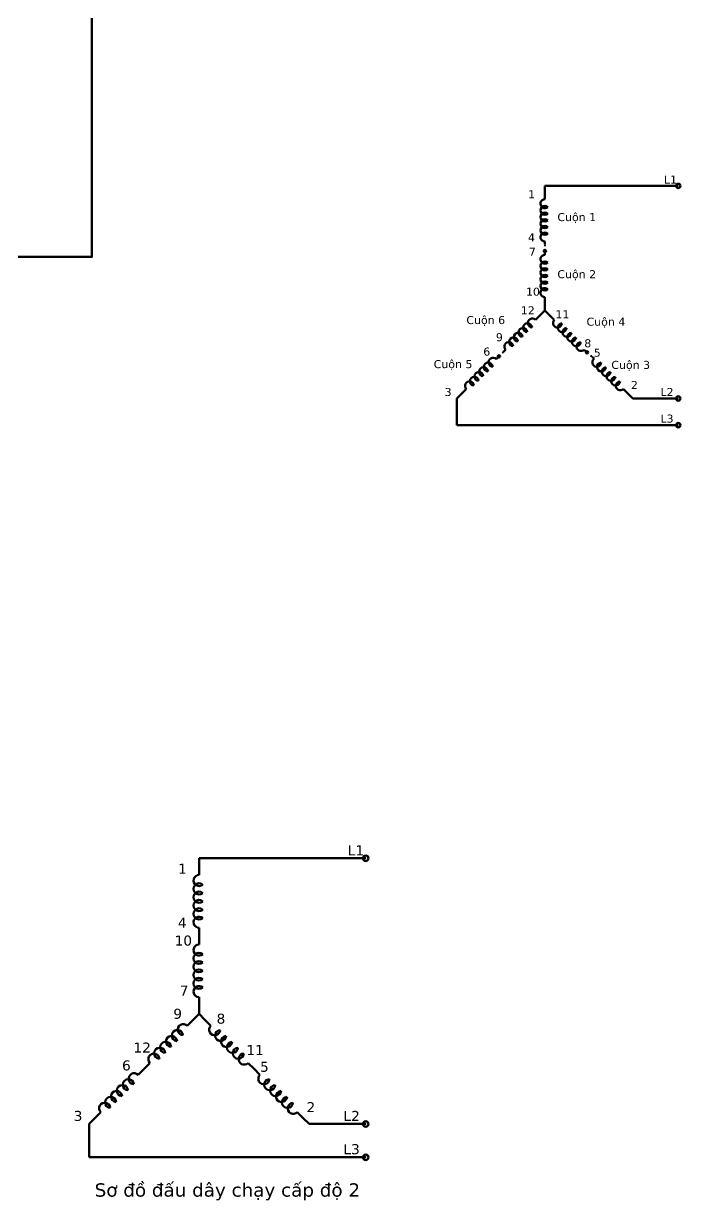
# Model space of a CAD drawing. Header units: inches. Extents: x -249378 to 8604139, y -7721310 to 888715.
# Drawn here: x 3045923 to 5410587, y -7721310 to -3486500 of the extents above; entities that cross this region are included whole.
import ezdxf

# ---------------------------------------------------------------- set-up
doc = ezdxf.new("R2010")
doc.units = ezdxf.units.IN
doc.header["$LTSCALE"] = 130
doc.header["$MEASUREMENT"] = 0
doc.styles.add('khong-ren', font='verdana_0.ttf', dxfattribs={"height": 400})

msp = doc.modelspace()

# ---------------------------------------------------------------- hatches: boundary and pattern name
at = {"lineweight": 70, "ltscale": 130}
h = msp.add_hatch(color=256, dxfattribs=at)
edge = h.paths.add_edge_path()
edge.add_arc((5402585, -4931496), 8000, 0, 360)
edge = h.paths.add_edge_path()
edge.add_arc((5402585, -4835496), 8000, 0, 360)
edge = h.paths.add_edge_path()
edge.add_arc((5402585, -4070712), 8000, 0, 360)
h = msp.add_hatch(color=256, dxfattribs=at)
edge = h.paths.add_edge_path()
edge.add_arc((4922585, -4304670), 4000, 0, 360)
h = msp.add_hatch(color=256, dxfattribs=at)
edge = h.paths.add_edge_path()
edge.add_arc((4922638, -4284754), 4000, 45, 405)
h = msp.add_hatch(color=256, dxfattribs=at)
edge = h.paths.add_edge_path()
edge.add_arc((4757151, -4684146), 4000, 0, 360)
h = msp.add_hatch(color=256, dxfattribs=at)
edge = h.paths.add_edge_path()
edge.add_arc((4771272, -4670100), 4000, 0, 360)
h = msp.add_hatch(color=256, dxfattribs=at)
edge = h.paths.add_edge_path()
edge.add_arc((5074485, -4669480), 4000, 0, 360)
h = msp.add_hatch(color=256, dxfattribs=at)
edge = h.paths.add_edge_path()
edge.add_arc((5089314, -4682777), 4000, 273.269569, 633.269569)
h = msp.add_hatch(color=256, dxfattribs=at)
edge = h.paths.add_edge_path()
edge.add_arc((4277633, -7566115), 10000, 0, 360)
edge = h.paths.add_edge_path()
edge.add_arc((4277633, -7446115), 10000, 0, 360)
edge = h.paths.add_edge_path()
edge.add_arc((4277633, -6490135), 10000, 0, 360)

# ---------------------------------------------------------------- linework, layer by layer
for p, q in [((4922585, -4070712), (4922585, -4094712)), ((4922585, -4070712), (5402585, -4070712)), ((4922585, -4094712), (4922585, -4118712)), ((4922585, -4270712), (4922585, -4280754)), ((4922585, -4308670), (4922585, -4318712)), ((4922585, -4470712), (4922585, -4494712)), ((4922585, -4518712), (4905614, -4535683)), ((4922585, -4494712), (4922585, -4518712)), ((4922585, -4518712), (4939555, -4535683)), ((4905614, -4535683), (4888644, -4552653)), ((4939555, -4535683), (4956526, -4552653)), ((4754323, -4686974), (4747222, -4694075)), ((4781164, -4660134), (4774063, -4667234)), ((5071500, -4666818), (5064006, -4660134)), ((5099828, -4692084), (5092334, -4685400)), ((5097947, -4694075), (5099828, -4692084)), ((4622772, -4818525), (4605801, -4835496)), ((4639742, -4801555), (4622772, -4818525)), ((5205428, -4801555), (5222398, -4818525)), ((5222398, -4818525), (5239369, -4835496)), ((4605801, -4835496), (4605801, -4931496)), ((5239369, -4835496), (5402585, -4835496)), ((4605801, -4931496), (5402585, -4931496)), ((3677633, -6490135), (3677633, -6520135)), ((3677633, -6490135), (4277633, -6490135)), ((3677633, -6520135), (3677633, -6550135)), ((3677633, -6740135), (3677633, -6770135)), ((3677633, -6770135), (3677633, -6800135)), ((3677633, -6990135), (3677633, -7020135)), ((3677633, -7020135), (3677633, -7050135)), ((3656420, -7071348), (3635207, -7092561)), ((3677633, -7050135), (3656420, -7071348)), ((3677633, -7050135), (3698846, -7071348)), ((3698846, -7071348), (3720059, -7092561)), ((3500856, -7226912), (3479643, -7248125)), ((3854410, -7226912), (3875623, -7248125)), ((3479643, -7248125), (3458430, -7269338)), ((3875623, -7248125), (3896836, -7269338)), ((3324080, -7403688), (3302866, -7424902)), ((4031186, -7403688), (4052400, -7424902)), ((3302866, -7424902), (3281653, -7446115)), ((3281653, -7446115), (3281653, -7566115)), ((4052400, -7424902), (4073613, -7446115)), ((4073613, -7446115), (4277633, -7446115)), ((3281653, -7566115), (4277633, -7566115))]:
    msp.add_line(p, q, dxfattribs=at)
msp.add_lwpolyline([(-249378, -1841993), (3291802, -1841993), (3291802, -4326048), (-249378, -4326048)], close=True, dxfattribs=at)
for centre, radius in [((5402585, -4070712), 8000), ((4922585, -4304670), 4000), ((4757151, -4684146), 4000), ((5074485, -4669480), 4000), ((5402585, -4835496), 8000), ((5402585, -4931496), 8000), ((4277633, -6490135), 10000), ((4277633, -7446115), 10000), ((4277633, -7566115), 10000)]:
    msp.add_circle(centre, radius, dxfattribs=at)
at = {"lineweight": 70, "ltscale": 30}
for centre, radius, start, end in [((4922585, -4134712), 16000, 90, 311.409622), ((4922585, -4158712), 16000, 48.590378, 311.409622), ((4922585, -4182712), 16000, 48.590378, 311.409622), ((4922585, -4206712), 16000, 48.590378, 311.409622), ((4922585, -4230712), 16000, 48.590378, 311.409622), ((4922585, -4254712), 16000, 48.590378, 270), ((4922585, -4334712), 16000, 90, 311.409622), ((4922585, -4358712), 16000, 48.590378, 311.409622), ((4922585, -4382712), 16000, 48.590378, 311.409622), ((4922585, -4406712), 16000, 48.590378, 311.409622), ((4922585, -4430712), 16000, 48.590378, 311.409622), ((4922585, -4454712), 16000, 48.590378, 270), ((4860359, -4580938), 16000, 3.590378, 266.409622), ((4877330, -4563967), 16000, 45, 266.409622), ((4967840, -4563967), 16000, 135, 356.409622), ((4984810, -4580938), 16000, 93.590378, 356.409622), ((4809448, -4631849), 16000, 3.590378, 266.409622), ((4826418, -4614879), 16000, 3.590378, 266.409622), ((4843389, -4597908), 16000, 3.590378, 266.409622), ((5001781, -4597908), 16000, 93.590378, 356.409622), ((5018751, -4614879), 16000, 93.590378, 356.409622), ((5035722, -4631849), 16000, 93.590378, 356.409622), ((4792477, -4648820), 16000, 3.590378, 225), ((5052693, -4648820), 16000, 93.590378, 315), ((4735909, -4705388), 16000, 45, 266.409622), ((5109261, -4705388), 16000, 135, 356.409622), ((4684997, -4756300), 16000, 3.590378, 266.409622), ((4701968, -4739329), 16000, 3.590378, 266.409622), ((4718938, -4722359), 16000, 3.590378, 266.409622), ((5126232, -4722359), 16000, 93.590378, 356.409622), ((5143202, -4739329), 16000, 93.590378, 356.409622), ((5160173, -4756300), 16000, 93.590378, 356.409622), ((4651056, -4790241), 16000, 3.590378, 225), ((4668026, -4773271), 16000, 3.590378, 266.409622), ((5177143, -4773271), 16000, 93.590378, 356.409622), ((5194114, -4790241), 16000, 93.590378, 315), ((3677633, -6570135), 20000, 90, 311.409622), ((3677633, -6600135), 20000, 48.590378, 311.409622), ((3677633, -6630135), 20000, 48.590378, 311.409622), ((3677633, -6660135), 20000, 48.590378, 311.409622), ((3677633, -6690135), 20000, 48.590378, 311.409622), ((3677633, -6720135), 20000, 48.590378, 270), ((3677633, -6820135), 20000, 90, 311.409622), ((3677633, -6850135), 20000, 48.590378, 311.409622), ((3677633, -6880135), 20000, 48.590378, 311.409622), ((3677633, -6910135), 20000, 48.590378, 311.409622), ((3677633, -6940135), 20000, 48.590378, 311.409622), ((3677633, -6970135), 20000, 48.590378, 270), ((3599851, -7127917), 20000, 3.590378, 266.409622), ((3621064, -7106704), 20000, 45, 266.409622), ((3734202, -7106704), 20000, 135, 356.409622), ((3755415, -7127917), 20000, 93.590378, 356.409622), ((3557425, -7170343), 20000, 3.590378, 266.409622), ((3578638, -7149130), 20000, 3.590378, 266.409622), ((3776628, -7149130), 20000, 93.590378, 356.409622), ((3797841, -7170343), 20000, 93.590378, 356.409622), ((3514998, -7212770), 20000, 3.590378, 225), ((3536212, -7191556), 20000, 3.590378, 266.409622), ((3819054, -7191556), 20000, 93.590378, 356.409622), ((3840268, -7212770), 20000, 93.590378, 315), ((3444288, -7283480), 20000, 45, 266.409622), ((3910978, -7283480), 20000, 135, 356.409622), ((3401861, -7325907), 20000, 3.590378, 266.409622), ((3423075, -7304693), 20000, 3.590378, 266.409622), ((3932191, -7304693), 20000, 93.590378, 356.409622), ((3953405, -7325907), 20000, 93.590378, 356.409622), ((3359435, -7368333), 20000, 3.590378, 266.409622), ((3380648, -7347120), 20000, 3.590378, 266.409622), ((3974618, -7347120), 20000, 93.590378, 356.409622), ((3995831, -7368333), 20000, 93.590378, 356.409622), ((3338222, -7389546), 20000, 3.590378, 225), ((4017044, -7389546), 20000, 93.590378, 315)]:
    msp.add_arc(centre, radius, start, end, dxfattribs=at)

# ---------------------------------------------------------------- texts
at = {"lineweight": 70, "ltscale": 30, "attachment_point": 5, "style": 'khong-ren'}
for s, insert, char_height, width in [('L1', (5374532, -4047721), 28800, 13869.27), ('1', (4874611, -4100686), 28800, 13869.27), ('Cuộn 1', (5037274, -4186628), 28800, 143470.34), ('4', (4874383, -4256024), 28800, 13869.27), ('7', (4877373, -4307722), 28800, 13869.27), ('Cuộn 2', (5037274, -4392045), 28800, 143470.34), ('10', (4879624, -4451574), 28800, 13869.27), ('12', (4860934, -4518538), 28800, 13869.27), ('11', (4985641, -4532662), 28800, 57735.97), ('Cuộn 6', (4709715, -4557014), 28800, 143470.34), ('Cuộn 4', (5142249, -4562965), 28800, 143470.34), ('9', (4758789, -4615539), 28800, 13869.27), ('6', (4713392, -4667189), 28800, 13869.27), ('8', (5076889, -4637191), 28800, 13869.27), ('5', (5110830, -4671132), 28800, 13869.27), ('Cuộn 5', (4592096, -4715584), 28800, 143470.34), ('Cuộn 3', (5231466, -4718370), 28800, 143470.34), ('2', (5244559, -4787049), 28800, 13869.27), ('3', (4574230, -4812505), 28800, 13869.27), ('L2', (5362045, -4812307), 28800, 13869.27), ('L3', (5362045, -4908307), 28800, 13869.27), ('L1', (4242567, -6461396), 36000, 17336.59), ('1', (3617666, -6527602), 36000, 17336.59), ('4', (3617381, -6721775), 36000, 17336.59), ('10', (3621119, -6786398), 36000, 17336.59), ('7', (3623932, -6966212), 36000, 17336.59), ('9', (3600569, -7049917), 36000, 17336.59), ('8', (3756453, -7067573), 36000, 72169.96), ('12', (3472889, -7171168), 36000, 17336.59), ('11', (3879181, -7180173), 36000, 17336.59), ('6', (3416142, -7235731), 36000, 17336.59), ('5', (3912939, -7240660), 36000, 17336.59), ('2', (4080101, -7385556), 36000, 17336.59), ('3', (3242190, -7417376), 36000, 17336.59), ('L2', (4226958, -7417129), 36000, 17336.59), ('L3', (4226958, -7537129), 36000, 17336.59), ('Sơ đồ đấu dây chạy cấp độ 2', (3779643, -7690462), 48000, 1017956.93)]:
    msp.add_mtext(s, dxfattribs=dict(at, insert=insert, char_height=char_height, width=width))

doc.saveas('drawing.dxf')
